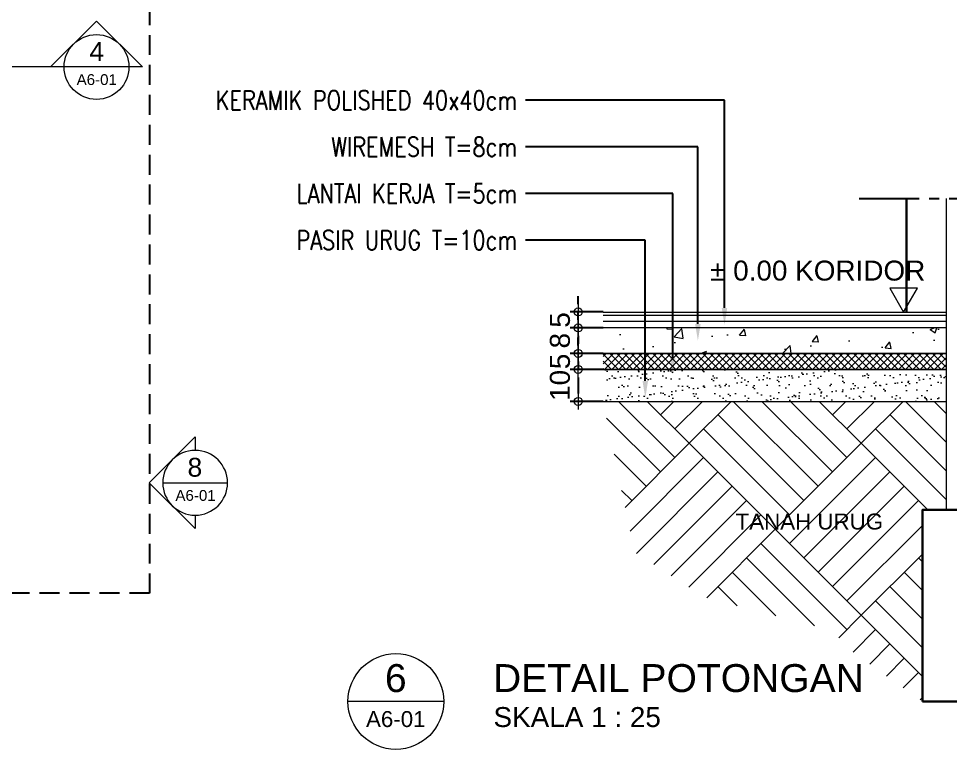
# Model space of a CAD drawing. Header units: millimetres. Extents: x -11 to 1625, y -267 to 180.
# Drawn here: x 1025.24 to 1036.91, y 128.96 to 138.12 of the extents above; entities that cross this region are included whole.
import ezdxf
from ezdxf import colors
from ezdxf.entities.mleader import LeaderData, LeaderLine
from ezdxf.enums import TextEntityAlignment as Align
from ezdxf.math import Vec2, Vec3

# ---------------------------------------------------------------- set-up
doc = ezdxf.new("R2010")
doc.units = ezdxf.units.MM
for name, pattern in [('CENTER2', [1.125, 0.75, -0.125, 0.125, -0.125]), ('DASHDOT', [1, 0.5, -0.25, 0, -0.25]), ('DASHED2', [0.375, 0.25, -0.125])]:
    doc.linetypes.add(name, pattern=pattern)
for name, color, linetype, lineweight in [('ARSIR BETON', 47, 'Continuous', 5), ('ARSIR WARNA', 43, 'Continuous', 0), ('blk', 1, 'Continuous', 30), ('dinding', 5, 'Continuous', 15), ('KOLOM', 1, 'Continuous', 30), ('lan', 7, 'Continuous', 15), ('not', 7, 'Continuous', 20), ('TEXT KETERANGAN', 7, 'Continuous', 9), ('u', 6, 'Continuous', 20)]:
    doc.layers.add(name, color=color, linetype=linetype, lineweight=lineweight)
doc.styles.add('ATTR', font='romans.shx', dxfattribs={"width": 0.8, "height": 1.735066})
doc.styles.add('S', font='SIMPLEX', dxfattribs={"width": 1.1})
doc.styles.get("Standard").update_dxf_attribs({"font": 'ARIALUNI.TTF'})
doc.linetypes.add('BATTING', pattern='A,0.0001,-0.1,[134,ltypeshp.shx,S=0.1,R=0,X=-0.1,Y=0],-0.2,[134,ltypeshp.shx,S=0.1,R=180,X=0.1,Y=0],-0.1', length=0.4001)
doc.dimstyles.new('SK-25', dxfattribs={"dimtxt": 0.25, "dimasz": 0.1, "dimexe": 0.1, "dimexo": 0, "dimgap": 0.1, "dimtad": 1, "dimdec": 0, "dimlfac": 25, "dimzin": 12, "dimdsep": 46, "dimtxsty": 'Standard', "dimblk": 'BULAT', "dimcen": 0.1, "dimclrd": 256, "dimadec": 0, "dimazin": 3, "dimtfac": 1, "dimtdec": 0, "dimtofl": 0, "dimtmove": 0, "dimatfit": 3, "dimldrblk": 'BULAT', "dimfxl": 0, "dimtolj": 1, "dimtzin": 0, "dimarcsym": 0})

# ---------------------------------------------------------------- blocks, each defined once
blk = doc.blocks.new('PEIL')
blk.add_lwpolyline([(-0.188, 0.325), (0.188, 0.325), (0, 0)], close=True)
at = {"style": 'S', "width": 1.1, "flags": 4}
blk.add_attdef('CAT', (0.265, 0.036), '', height=0.2, dxfattribs=at)
blk = doc.blocks.new('Ndtpd')
blk.add_line((0.747, 0), (-0.747, 0))
blk.add_circle((0, 0), 0.747)
at = {"flags": 4}
for tag, height, p in [('NO', 0.5, (0, 0.148)), ('NOLBR', 0.3, (0, -0.398))]:
    blk.add_attdef(tag, text='', height=height, dxfattribs=at).set_placement(p, align=Align.CENTER)
for tag, p, height in [('NDTPD', (1.516, 0.148), 0.5), ('SKALA', (1.523, -0.398), 0.3)]:
    blk.add_attdef(tag, p, '', height=height, dxfattribs=at)
blk = doc.blocks.new('BULAT')
for p, q in [((-1, 0), (1, 0)), ((0, -1), (0, 1))]:
    blk.add_line(p, q)
blk.add_circle((0, 0), 0.5)
blk = doc.blocks.new('*D1203')
at = {"layer": 'Defpoints', "color": 0}
for p in [(1032.559, 133.725), (1032.247, 133.325), (1032.559, 133.325)]:
    blk.add_point(p, dxfattribs=at)
at = {"layer": 'u', "color": 0, "lineweight": -2}
for p, q in [((1032.559, 133.725), (1032.147, 133.725)), ((1032.559, 133.325), (1032.147, 133.325))]:
    blk.add_line(p, q, dxfattribs=at)
at = {"layer": 'u', "lineweight": -2}
blk.add_line((1032.247, 133.625), (1032.247, 133.425), dxfattribs=at)
at = {"layer": 'u', "lineweight": -2, "xscale": 0.1, "yscale": 0.1, "zscale": 0.1}
for p, rotation in [((1032.247, 133.725), 90), ((1032.247, 133.325), 270)]:
    blk.add_blockref('BULAT', p, dxfattribs=dict(at, rotation=rotation))
at = {"layer": 'u', "color": 0, "insert": (1032.019, 133.525), "char_height": 0.25, "attachment_point": 5, "rotation": 90}
blk.add_mtext('\\A1;10', dxfattribs=at)
blk = doc.blocks.new('*D1204')
at = {"layer": 'Defpoints', "color": 0}
for p in [(1032.247, 133.925), (1032.559, 133.925), (1032.559, 133.725)]:
    blk.add_point(p, dxfattribs=at)
at = {"layer": 'u', "lineweight": -2}
for p, q in [((1032.247, 134.025), (1032.247, 134.125)), ((1032.247, 133.625), (1032.247, 133.525))]:
    blk.add_line(p, q, dxfattribs=at)
at = {"layer": 'u', "color": 0, "lineweight": -2}
for p, q in [((1032.559, 133.925), (1032.147, 133.925)), ((1032.559, 133.725), (1032.147, 133.725))]:
    blk.add_line(p, q, dxfattribs=at)
at = {"layer": 'u', "lineweight": -2, "xscale": 0.1, "yscale": 0.1, "zscale": 0.1}
for p, rotation in [((1032.247, 133.925), 270), ((1032.247, 133.725), 90)]:
    blk.add_blockref('BULAT', p, dxfattribs=dict(at, rotation=rotation))
at = {"layer": 'u', "color": 0, "insert": (1032.02, 133.825), "char_height": 0.25, "attachment_point": 5, "rotation": 90}
blk.add_mtext('\\A1;5', dxfattribs=at)
blk = doc.blocks.new('*D1205')
at = {"layer": 'Defpoints', "color": 0}
for p in [(1032.247, 134.245), (1032.559, 134.245), (1032.559, 133.925)]:
    blk.add_point(p, dxfattribs=at)
at = {"layer": 'u', "lineweight": -2}
for p, q in [((1032.247, 134.345), (1032.247, 134.445)), ((1032.247, 133.825), (1032.247, 133.725))]:
    blk.add_line(p, q, dxfattribs=at)
at = {"layer": 'u', "color": 0, "lineweight": -2}
for p, q in [((1032.559, 134.245), (1032.147, 134.245)), ((1032.559, 133.925), (1032.147, 133.925))]:
    blk.add_line(p, q, dxfattribs=at)
at = {"layer": 'u', "lineweight": -2, "xscale": 0.1, "yscale": 0.1, "zscale": 0.1}
for p, rotation in [((1032.247, 134.245), 270), ((1032.247, 133.925), 90)]:
    blk.add_blockref('BULAT', p, dxfattribs=dict(at, rotation=rotation))
at = {"layer": 'u', "color": 0, "insert": (1032.019, 134.085), "char_height": 0.25, "attachment_point": 5, "rotation": 90}
blk.add_mtext('\\A1;8', dxfattribs=at)
blk = doc.blocks.new('*D1206')
at = {"layer": 'Defpoints', "color": 0}
for p in [(1032.247, 134.445), (1032.559, 134.445), (1032.559, 134.245)]:
    blk.add_point(p, dxfattribs=at)
at = {"layer": 'u', "lineweight": -2}
for p, q in [((1032.247, 134.545), (1032.247, 134.645)), ((1032.247, 134.145), (1032.247, 134.045))]:
    blk.add_line(p, q, dxfattribs=at)
at = {"layer": 'u', "color": 0, "lineweight": -2}
for p, q in [((1032.559, 134.445), (1032.147, 134.445)), ((1032.559, 134.245), (1032.147, 134.245))]:
    blk.add_line(p, q, dxfattribs=at)
at = {"layer": 'u', "lineweight": -2, "xscale": 0.1, "yscale": 0.1, "zscale": 0.1}
for p, rotation in [((1032.247, 134.445), 270), ((1032.247, 134.245), 90)]:
    blk.add_blockref('BULAT', p, dxfattribs=dict(at, rotation=rotation))
at = {"layer": 'u', "color": 0, "insert": (1032.02, 134.345), "char_height": 0.25, "attachment_point": 5, "rotation": 90}
blk.add_mtext('\\A1;5', dxfattribs=at)
blk = doc.blocks.new('Npa')
for p, q in [((-0.849, 0), (0, 0.849)), ((0.849, 0), (0, 0.849)), ((0.849, 0), (-0.849, 0))]:
    blk.add_line(p, q)
blk.add_circle((0, 0), 0.6)
at = {"color": 5, "style": 'S', "width": 0.75, "flags": 4}
blk.add_attdef('NO', text='', height=0.3, dxfattribs=at).set_placement((0.005, 0.113), align=Align.CENTER)
at = {"style": 'S', "width": 0.75, "flags": 4}
blk.add_attdef('NOLBR', text='', height=0.2, dxfattribs=at).set_placement((0.005, -0.334), align=Align.CENTER)
blk = doc.blocks.new('Npkn')
for p, q in [((0, 0.849), (0.849, 0)), ((0, 0.849), (0, 0.6)), ((0.6, 0), (-0.6, 0)), ((0, -0.849), (0.849, 0)), ((0, -0.6), (0, -0.849))]:
    blk.add_line(p, q)
blk.add_circle((0, 0), 0.6)
at = {"color": 5, "style": 'S', "width": 0.75, "flags": 4}
blk.add_attdef('NO', text='', height=0.3, dxfattribs=at).set_placement((0.005, 0.113), align=Align.CENTER)
at = {"style": 'S', "width": 0.75, "flags": 4}
blk.add_attdef('NOLBR', text='', height=0.2, dxfattribs=at).set_placement((0.005, -0.334), align=Align.CENTER)

msp = doc.modelspace()

# ---------------------------------------------------------------- hatches: boundary and pattern name
at = {"layer": 'ARSIR BETON'}
h = msp.add_hatch(dxfattribs=at)
h.set_pattern_fill('AR-CONC', color=256, scale=0.005, style=0)
h.set_pattern_definition([(50, (535.68116, -14.89705), (0.9109233, -0.0796954), [0.09525, -1.04775]), (355, (535.6812, -14.89705), (-0.1762141, 0.9552832), [0.0762, -0.8382]), (100.451, (535.7571, -14.9037), (0.7347125, 0.8755834), [0.08095, -0.89045]), (46.1842, (535.6812, -14.643), (1.3553952, -0.2102116), [0.142875, -1.571625]), (96.6356, (535.7941, -14.6606), (1.1870212, 1.2371278), [0.121425, -1.335675]), (351.184, (535.6812, -14.643), (1.187023, 1.2371256), [0.1143, -1.2573]), (21, (535.80816, -14.70655), (0.7580744, -0.5113276), [0.09525, -1.04775]), (326, (535.8082, -14.70655), (0.3090101, 0.9209398), [0.0762, -0.8382]), (71.4514, (535.8713, -14.7492), (1.0670825, 0.4096143), [0.08095, -0.89045]), (37.5, (535.68116, -14.89705), (0.01544302, 0.4227752), [0, -0.82804, 0, -0.8509, 0, -0.841375]), (7.5, (535.68116, -14.89705), (0.3340983, 0.50090287), [0, -0.48514, 0, -0.80899, 0, -0.320675]), (327.5, (535.39795, -14.89705), (0.67795298, -0.02864372), [0, -0.3175, 0, -0.9906, 0, -1.31445]), (317.5, (535.27095, -14.89705), (0.7406459, 0.12713246), [0, -0.41275, 0, -0.65786, 0, -0.93345])])
h.paths.add_polyline_path([(1032.5588403, 134.2446652), (1032.5588403, 133.9246652), (1036.8588401, 133.9246652), (1036.8588401, 134.2446652)])
h = msp.add_hatch(dxfattribs=at)
h.set_pattern_fill('ANSI37', color=256, scale=0.02, style=0)
h.set_pattern_definition([(45, (840.98107, 174.537575), (-0.04490128, 0.04490128), []), (135, (840.98107, 174.537575), (-0.04490128, -0.04490128), [])])
h.paths.add_polyline_path([(1036.8588401, 133.9246652), (1032.5588403, 133.9246652), (1032.5588403, 133.7246652), (1036.8588401, 133.7246652)])
h = msp.add_hatch(dxfattribs=at)
h.set_pattern_fill('AR-SAND', color=256, scale=0.004, style=0)
h.set_pattern_definition([(37.5, (149.0027, 181.42426), (-0.006400125, 0.195765295), [0, -0.154432, 0, -0.17272, 0, -0.1651]), (7.5, (149.0027, 181.42426), (0.17980931, 0.28673004), [0, -0.083312, 0, -0.139192, 0, -0.05334]), (327.5, (148.87773, 181.42426), (0.316396948, 0.000574874), [0, -0.0508, 0, -0.18288, 0, -0.23876]), (317.5, (148.87773, 181.42426), (0.30542258, 0.08917173), [0, -0.0254, 0, -0.119888, 0, -0.13716])])
h.paths.add_polyline_path([(1032.5588403, 133.7246652), (1032.5588403, 133.3246652), (1036.8588401, 133.3246652), (1036.8588401, 133.7246652)])
at = {"layer": 'ARSIR WARNA'}
h = msp.add_hatch(dxfattribs=at)
h.set_pattern_fill('AR-PARQ1', color=25, scale=0.005, angle=45, style=0)
h.set_pattern_definition([(135, (1032.5588, 129.5647), (-2.15526, 2e-16), [1.524, -1.524]), (135, (1032.7384, 129.7443), (-2.15526, 2e-16), [1.524, -1.524]), (135, (1032.918, 129.9239), (-2.15526, 2e-16), [1.524, -1.524]), (135, (1033.0977, 130.1035), (-2.15526, 2e-16), [1.524, -1.524]), (135, (1033.2773, 130.2831), (-2.15526, 2e-16), [1.524, -1.524]), (135, (1033.4569, 130.4627), (-2.15526, 2e-16), [1.524, -1.524]), (135, (1033.6365, 130.6423), (-2.15526, 2e-16), [1.524, -1.524]), (45, (1031.4812, 130.6423), (2.15526, -2e-16), [1.524, -1.524]), (45, (1031.3016, 130.8219), (2.15526, -2e-16), [1.524, -1.524]), (45, (1031.122, 131.0015), (2.15526, -2e-16), [1.524, -1.524]), (45, (1030.9424, 131.1811), (2.15526, -2e-16), [1.524, -1.524]), (45, (1030.7628, 131.3607), (2.15526, -2e-16), [1.524, -1.524]), (45, (1030.5832, 131.5403), (2.15526, -2e-16), [1.524, -1.524]), (45, (1030.4036, 131.72), (2.15526, -2e-16), [1.524, -1.524])])
h.paths.add_polyline_path([(1036.8588401, 133.3246652), (1032.5588403, 133.3246652), (1032.9524699, 131.4347258), (1033.8297732, 130.8700376), (1034.4146403, 130.7142607), (1035.4089187, 130.4611241), (1035.7013522, 130.1690439), (1036.5588401, 129.5646651), (1036.5588401, 131.9646651), (1036.8588401, 131.9646651)])
h.paths.add_polyline_path([(1041.75884, 132.1246652), (1037.4588401, 132.1246652), (1037.4588401, 131.9646651), (1037.7588401, 131.9646651), (1037.7588401, 129.5646651), (1038.4697281, 130.0327394), (1039.7174474, 130.1885162), (1040.6727332, 130.2079875), (1040.9651667, 130.3832368), (1041.6670088, 131.0258134)])

# ---------------------------------------------------------------- linework, layer by layer
at = {"linetype": 'DASHED2'}
msp.add_lwpolyline([(1022.802589, 141.2909441), (1026.8752462, 141.2909441), (1026.8752462, 130.9211957), (1022.802589, 130.9211957)], close=True, dxfattribs=at)
at = {"linetype": 'CENTER2'}
msp.add_lwpolyline([(1035.7670156, 135.8688982), (1038.8670052, 135.8688982)], dxfattribs=at)
at = {"lineweight": 9}
msp.add_lwpolyline([(1032.5588403, 133.3246652), (1036.8588401, 133.3246652)], dxfattribs=at)
at = {"layer": 'ARSIR WARNA', "linetype": 'BATTING', "ltscale": 0.2}
msp.add_lwpolyline([(1036.8588401, 134.3246652), (1032.5588403, 134.3246652)], dxfattribs=at)
at = {"layer": 'blk'}
msp.add_lwpolyline([(1036.5588401, 129.5646651), (1037.7588401, 129.5646651), (1037.7588401, 131.9646651), (1036.5588401, 131.9646651)], close=True, dxfattribs=at)
at = {"layer": 'dinding'}
msp.add_lwpolyline([(1037.4588401, 135.8688982), (1037.4588401, 131.9646651), (1036.8588401, 131.9646651), (1036.8588401, 135.8688982)], dxfattribs=at)
at = {"layer": 'KOLOM'}
msp.add_lwpolyline([(1036.3588401, 135.8688982), (1036.3588401, 134.4446651)], dxfattribs=at)
at = {"layer": 'lan'}
for p, q in [((1032.5588403, 134.4446651), (1036.8588401, 134.4446651)), ((1036.8588401, 134.2446652), (1032.5588403, 134.2446652)), ((1036.8588401, 133.7246652), (1032.5588403, 133.7246652))]:
    msp.add_line(p, q, dxfattribs=at)
for points in [[(1032.5588403, 134.4046651), (1036.8588401, 134.4046651)], [(1032.5588403, 133.9246652), (1036.8588401, 133.9246652), (1036.8588401, 134.2446652), (1033.1935092, 134.2446652)], [(1032.5588403, 133.7246652), (1036.8588401, 133.7246652), (1036.8588401, 133.9246652), (1032.5588403, 133.9246652)]]:
    msp.add_lwpolyline(points, dxfattribs=at)
at = {"layer": 'not', "linetype": 'DASHDOT'}
msp.add_line((1025.6394116, 137.5158673), (1022.1930591, 137.5158673), dxfattribs=at)

# ---------------------------------------------------------------- block references
at = {"layer": 'not'}
ref = msp.add_blockref('Npa', (1026.2133971, 137.5158673), dxfattribs=dict(at, xscale=0.6764483917510226, yscale=0.6764483917510226, zscale=0.6764483917510226))
ref.add_attrib('NO', '4', dxfattribs={"layer": '0', "height": 0.2367569, "flags": 4}).set_placement((1026.2166208, 137.5922402), align=Align.CENTER)
ref.add_attrib('NOLBR', 'A6-01', dxfattribs={"layer": '0', "height": 0.13528968, "flags": 4}).set_placement((1026.2166208, 137.2897728), align=Align.CENTER)
ref = msp.add_blockref('PEIL', (1036.3236379, 134.4446651), dxfattribs=dict(at, xscale=-0.9237604307034012, yscale=0.9237604307034012, zscale=0.9237604307034012))
ref.add_attrib('CAT', '%%P 0.00 KORIDOR', (1033.8996246, 134.8388283), dxfattribs={"layer": '0', "height": 0.25, "flags": 4})
ref = msp.add_blockref('Npkn', (1027.4492317, 132.3044072), dxfattribs=dict(at, xscale=-0.676448391719965, yscale=0.676448391719965, zscale=0.676448391719965))
ref.add_attrib('NO', '8', dxfattribs={"layer": '0', "height": 0.2367569, "flags": 4}).set_placement((1027.445685, 132.38078), align=Align.CENTER)
ref.add_attrib('NOLBR', 'A6-01', dxfattribs={"layer": '0', "height": 0.13528968, "flags": 4}).set_placement((1027.4541291, 132.0783126), align=Align.CENTER)
ref = msp.add_blockref('Ndtpd', (1029.9624155, 129.5635017), dxfattribs=dict(at, xscale=0.803212851405533, yscale=0.8032128514056467, zscale=0.8032128514056226))
ref.add_attrib('NO', '6', dxfattribs={"layer": '0', "height": 0.35, "flags": 4}).set_placement((1029.9620883, 129.6820276), align=Align.CENTER)
ref.add_attrib('NDTPD', 'DETAIL POTONGAN', (1031.1801002, 129.6820276), dxfattribs={"layer": '0', "height": 0.35, "flags": 4})
ref.add_attrib('NOLBR', 'A6-01', dxfattribs={"layer": '0', "height": 0.2, "flags": 4}).set_placement((1029.9620883, 129.2435318), align=Align.CENTER)
ref.add_attrib('SKALA', 'SKALA 1 : 25', (1031.1859002, 129.2435318), dxfattribs={"layer": '0', "height": 0.25, "flags": 4})

# ---------------------------------------------------------------- texts
msp.add_text('TANAH URUG', height=0.2, dxfattribs=at).set_placement((1035.1426152, 131.8190844), align=Align.MIDDLE)

# ---------------------------------------------------------------- dimensions: what is measured, and where the dimension line sits
at = {"layer": 'u'}
for base, p1, p2, picture, middle in [((1032.2471261, 134.4446651), (1032.5588403, 134.2446652), (1032.5588403, 134.4446651), '*D1206', (1032.2471261, 134.3446652)), ((1032.2471261, 134.2446652), (1032.5588403, 133.9246652), (1032.5588403, 134.2446652), '*D1205', (1032.2471261, 134.0846652)), ((1032.2471261, 133.9246652), (1032.5588403, 133.7246652), (1032.5588403, 133.9246652), '*D1204', (1032.2471261, 133.8246652)), ((1032.2471261, 133.3246652), (1032.5588403, 133.7246652), (1032.5588403, 133.3246652), '*D1203', (1032.2471261, 133.5246652))]:
    dim = msp.add_linear_dim(base=base, p1=p1, p2=p2, angle=90, dimstyle='SK-25', dxfattribs=at)
    dim.commit()
    dim.dimension.update_dxf_attribs({"geometry": picture, "text_midpoint": middle, "dimtype": 160})

# ---------------------------------------------------------------- leaders
at = {"layer": 'TEXT KETERANGAN'}
ml = msp.add_multileader_mtext('Standard', dxfattribs=at)
ml.set_content('{\\C90;KERAMIK POLISHED 40x40cm}', color=256, style='ATTR')
ml.set_leader_properties()
ml.build(insert=Vec2(0, 0))
ml.multileader.update_dxf_attribs({"text_left_attachment_type": 2, "text_right_attachment_type": 2, "dogleg_length": 2.367, "arrow_head_size": 0.2110034})
ctx = ml.context
ctx.base_point, ctx.char_height, ctx.arrow_head_size, ctx.landing_gap_size, ctx.plane_origin = Vec3(1027.1615985, 137.0985976), 0.24, 0.2110034, 0.1055017, Vec3(1028.8594927, 136.3752901)
ctx.left_attachment, ctx.right_attachment, ctx.text_align_type = 2, 2, 2
notes = []
notes.append((ctx, [(0, (1, 1, 0), (1034.0794723, 137.0985976), (-1, 0), 2.4920133, [(0, [(1034.0794723, 134.2846651)], 0, [])])]))
ctx.mtext.insert, ctx.mtext.alignment, ctx.mtext.flow_direction = Vec3(1031.4819574, 137.2185976), 3, 5
ml = msp.add_multileader_mtext('Standard', dxfattribs=at)
ml.set_content('{\\C90;WIREMESH T=8cm}', color=256, style='ATTR')
ml.set_leader_properties()
ml.build(insert=Vec2(0, 0))
ml.multileader.update_dxf_attribs({"text_left_attachment_type": 2, "text_right_attachment_type": 2, "dogleg_length": 2.367, "arrow_head_size": 0.2110034})
ctx = ml.context
ctx.base_point, ctx.char_height, ctx.arrow_head_size, ctx.landing_gap_size, ctx.plane_origin = Vec3(1028.7981699, 136.5140936), 0.24, 0.2110034, 0.1055017, Vec3(1028.8594927, 135.7907861)
ctx.left_attachment, ctx.right_attachment, ctx.text_align_type = 2, 2, 2
notes.append((ctx, [(0, (1, 1, 0), (1033.7462417, 136.5140936), (-1, 0), 2.1587827, [(0, [(1033.7462417, 134.0846652)], 0, [])])]))
ctx.mtext.insert, ctx.mtext.alignment, ctx.mtext.flow_direction = Vec3(1031.4819574, 136.6340936), 3, 5
ml = msp.add_multileader_mtext('Standard', dxfattribs=at)
ml.set_content('{\\C90;LANTAI KERJA T=5cm}', color=256, style='ATTR')
ml.set_leader_properties()
ml.build(insert=Vec2(0, 0))
ml.multileader.update_dxf_attribs({"text_left_attachment_type": 2, "text_right_attachment_type": 2, "dogleg_length": 2.367, "arrow_head_size": 0.2110034})
ctx = ml.context
ctx.base_point, ctx.char_height, ctx.arrow_head_size, ctx.landing_gap_size, ctx.plane_origin = Vec3(1028.2861699, 135.9295896), 0.24, 0.2110034, 0.1055017, Vec3(1028.8594927, 135.2062821)
ctx.left_attachment, ctx.right_attachment, ctx.text_align_type = 2, 2, 2
notes.append((ctx, [(0, (1, 1, 0), (1033.431192, 135.9295896), (-1, 0), 1.843733, [(0, [(1033.431192, 133.6591594)], 0, [])])]))
ctx.mtext.insert, ctx.mtext.alignment, ctx.mtext.flow_direction = Vec3(1031.4819574, 136.0495896), 3, 5
ml = msp.add_multileader_mtext('Standard', dxfattribs=at)
ml.set_content('{\\C90;PASIR URUG T=10cm}', color=256, style='ATTR')
ml.set_leader_properties()
ml.build(insert=Vec2(0, 0))
ml.multileader.update_dxf_attribs({"text_left_attachment_type": 2, "text_right_attachment_type": 2, "dogleg_length": 2.367, "arrow_head_size": 0.2110034})
ctx = ml.context
ctx.base_point, ctx.char_height, ctx.arrow_head_size, ctx.landing_gap_size, ctx.plane_origin = Vec3(1028.2861699, 135.3450856), 0.24, 0.2110034, 0.1055017, Vec3(1028.8594927, 134.6217781)
ctx.left_attachment, ctx.right_attachment, ctx.text_align_type = 2, 2, 2
notes.append((ctx, [(0, (1, 1, 0), (1033.0875828, 135.3450856), (-1, 0), 1.5001237, [(0, [(1033.0875828, 133.3692994)], 0, [])])]))
ctx.mtext.insert, ctx.mtext.alignment, ctx.mtext.flow_direction = Vec3(1031.4819574, 135.4650856), 3, 5
for ctx, leaders in notes:
    for number, flags, end, landing, length, lines in leaders:
        leader = LeaderData()
        leader.index, (leader.has_last_leader_line, leader.has_dogleg_vector, leader.attachment_direction) = number, flags
        leader.last_leader_point, leader.dogleg_vector, leader.dogleg_length = Vec3(end), Vec3(landing), length
        for number, points, colour, breaks in lines:
            line = LeaderLine()
            line.index, line.vertices, line.color, line.breaks = number, Vec3.list(points), colors.encode_raw_color(colour), breaks
            leader.lines.append(line)
        ctx.leaders.append(leader)

doc.saveas('drawing.dxf')
